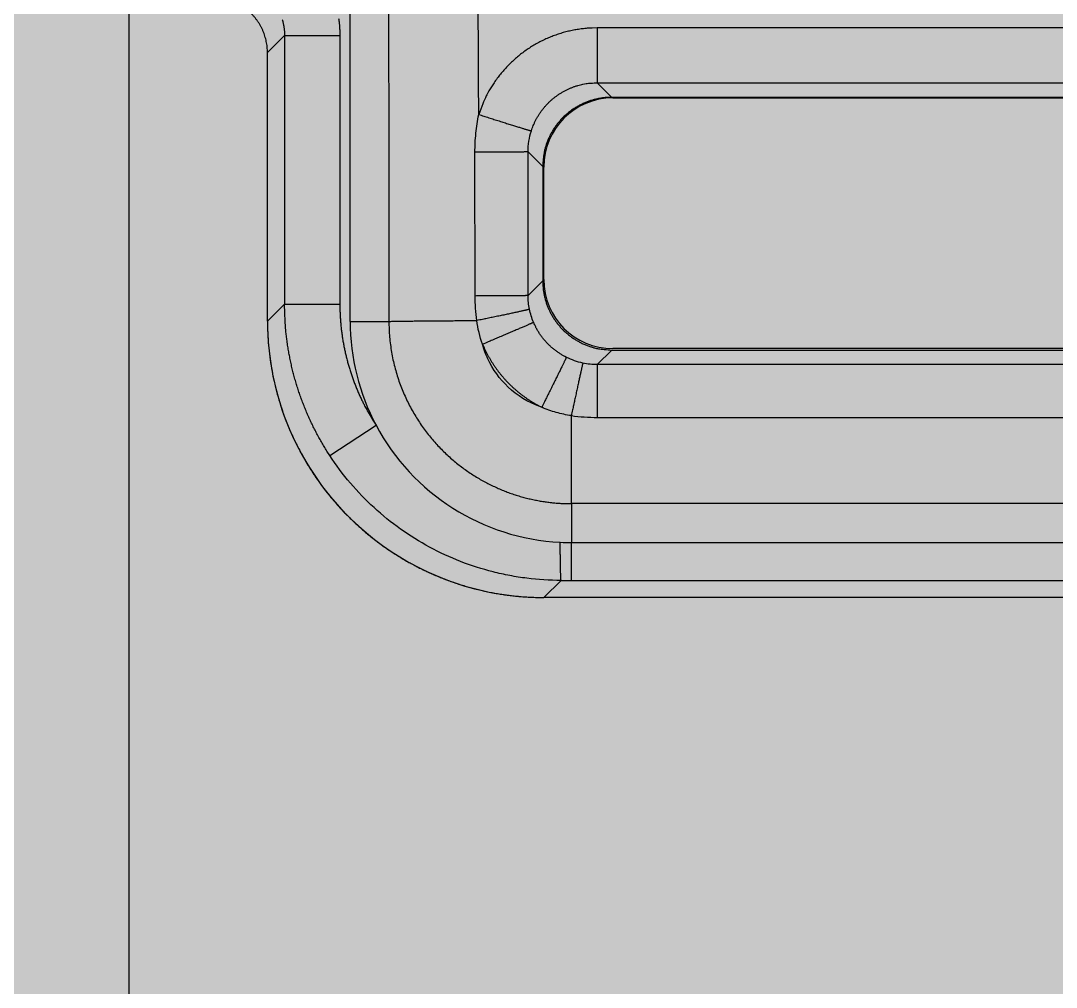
# Model space of a CAD drawing. Header units: millimetres. Extents: x 13515 to 183937, y -33900 to -660.
# Drawn here: x 60217.453 to 60218.625, y -20681.966 to -20680.871 of the extents above; entities that cross this region are included whole.
import ezdxf

# ---------------------------------------------------------------- set-up
doc = ezdxf.new("R2010")
doc.units = ezdxf.units.MM
doc.header["$LTSCALE"] = 100
doc.header["$MEASUREMENT"] = 0
doc.linetypes.add('HIDDEN', pattern=[2, 1, -1])
doc.layers.get('0').update_dxf_attribs({"linetype": 'CONTINUOUS'})
for name, color, linetype in [('254', 254, 'CONTINUOUS'), ('ELE9', 9, 'CONTINUOUS'), ('LED', 7, 'CONTINUOUS'), ('TOI', 12, 'CONTINUOUS')]:
    doc.layers.add(name, color=color, linetype=linetype)

# ---------------------------------------------------------------- blocks, each defined once
blk = doc.blocks.new('I2-샤워수전')
at = {"layer": 'TOI'}
for p, q in [((-119.9818, 289.9801), (-30.0181, 289.9801)), ((-30.0181, 289.9801), (-31.2582, 288.74)), ((-32, 288.74), (-118.7416, 288.74)), ((-32, 288.74), (-32, 286)), ((-32, 286), (-118.7416, 286)), ((-32, 283.1892), (-32, 286)), ((-120, 283.1892), (-32, 283.1892)), ((-32, 283.1892), (-32, 276.8206)), ((-14.5269, 279.7023), (-17.8725, 277.5109)), ((-33.873, 276.9461), (-118.127, 276.9461)), ((-33.873, 273.1266), (-33.873, 276.9461)), ((-118.127, 273.1266), (-33.873, 273.1266)), ((-33.873, 273.1266), (-34.9275, 272.072)), ((-34.9275, 272.072), (-117.0724, 272.072)), ((-117, 271.97), (-35, 271.97)), ((-16, 270), (-18.8042, 270)), ((-16, 270), (-16, -72.5)), ((-11.2574, 268.7443), (-10.0199, 269.9818)), ((-10.0199, 269.9818), (-10.0199, 250.5507)), ((-25.0432, 268.1623), (-25.0297, 257.7638)), ((-15.257, 249.3132), (-15.257, 268.7443)), ((-11.2574, 268.7443), (-15.257, 268.7443)), ((-11.2574, 249.3132), (-11.2574, 268.7443)), ((-29.928, 267.0724), (-28.8724, 268.128)), ((-28.8724, 268.128), (-28.8713, 257.7295)), ((-30, 266.97), (-30, 258.8286)), ((-29.928, 258.7862), (-29.928, 267.0724)), ((-28.8713, 257.7295), (-29.928, 258.7862)), ((-117.0724, 253.7866), (-34.9275, 253.7866)), ((-35, 253.8286), (-117, 253.8286)), ((-34.9275, 253.7866), (-33.8699, 252.729)), ((-33.8699, 252.729), (-118.13, 252.729)), ((-33.8699, 248.7642), (-33.8699, 252.729)), ((-11.2574, 249.3132), (-10.0199, 250.5507)), ((-118.13, 248.7642), (-33.8699, 248.7642)), ((-11.2574, 249.3132), (-15.257, 249.3132))]:
    blk.add_line(p, q, dxfattribs=at)
for points in [[(-31.2582, 288.74), (-31.2556, 288.7349, -0.1351064), (-31.253, 288.7236, -0.0303486), (-31.2504, 288.7057, -0.0126686), (-31.2478, 288.6814, -0.0072284), (-31.2451, 288.6501, -0.0045388), (-31.2425, 288.6122, -0.003153), (-31.2398, 288.5672, -0.0022904), (-31.2372, 288.5154, -0.00177), (-31.2346, 288.4565, -0.0013941), (-31.2321, 288.3908, -0.0011408), (-31.2295, 288.3181, -0.0009437), (-31.227, 288.2388, -0.0008024), (-31.2246, 288.1528, -0.0006877), (-31.2222, 288.0605, -0.0006019), (-31.2199, 287.9619, -0.0005277), (-31.2176, 287.8576, -0.0004687), (-31.2154, 287.7476, -0.0004234), (-31.2133, 287.6323, -0.0003902), (-31.2113, 287.5118, -0.0003465), (-31.2094, 287.3873, -0.0003009), (-31.2076, 287.2595, -0.0003035), (-31.2059, 287.1257, -0.0003282), (-31.2042, 286.985, -0.0002376), (-31.2028, 286.8507, -0.0000925), (-31.2015, 286.7275, -0.0002984), (-31.2, 286.5658, -0.0004623), (-31.1982, 286.313, -0.0002179), (-31.1959, 285.9797, -0.000115)], [(-14.5269, 279.7024), (-14.3208, 279.381, -0.0047979), (-14.1204, 279.0551, -0.0047647), (-13.9258, 278.7245, -0.0047538), (-13.7371, 278.3895, -0.0047811), (-13.5546, 278.0502, -0.0047944), (-13.3782, 277.7069, -0.0048014), (-13.2084, 277.3595, -0.004806), (-13.0449, 277.0085, -0.0048158), (-12.8882, 276.6539, -0.0048215), (-12.738, 276.2959, -0.0048285), (-12.5949, 275.9347, -0.004831), (-12.4585, 275.5705, -0.0048331), (-12.3294, 275.2036, -0.0048386), (-12.2072, 274.834, -0.0048491), (-12.0923, 274.462, -0.0048382), (-11.9846, 274.088, -0.0048097), (-11.8843, 273.7121, -0.0048492), (-11.7913, 273.3341, -0.0049419), (-11.7058, 272.9541, -0.004804), (-11.6276, 272.5742, -0.0044908), (-11.5571, 272.1956, -0.0049378), (-11.4938, 271.81, -0.005856), (-11.438, 271.4147, -0.004469), (-11.3899, 271.0431, -0.0015969), (-11.3503, 270.7068, -0.0062361), (-11.3161, 270.2754, -0.0106931), (-11.285, 269.6122, -0.0052626), (-11.2573, 268.7444, -0.0028023)], [(-15.257, 268.7444), (-15.26, 269.0498, 0.0047977), (-15.2687, 269.3558, 0.0047645), (-15.2834, 269.6623, 0.0047537), (-15.304, 269.9693, 0.004781), (-15.3306, 270.2763, 0.0047943), (-15.3631, 270.5834, 0.0048014), (-15.4016, 270.8903, 0.004806), (-15.4461, 271.1969, 0.0048159), (-15.4967, 271.503, 0.0048216), (-15.5531, 271.8083, 0.0048286), (-15.6157, 272.1128, 0.0048311), (-15.684, 272.4163, 0.0048333), (-15.7585, 272.7185, 0.0048388), (-15.8387, 273.0194, 0.0048494), (-15.9249, 273.3187, 0.0048385), (-16.0167, 273.6162, 0.0048101), (-16.1144, 273.9117, 0.0048495), (-16.2178, 274.2054, 0.0049423), (-16.3272, 274.4973, 0.0048045), (-16.4414, 274.7857, 0.0044912), (-16.5602, 275.07, 0.0049383), (-16.6869, 275.3558, 0.0058566), (-16.8228, 275.6448, 0.0044696), (-16.9535, 275.9145, 0.001597), (-17.0744, 276.157, 0.0062369), (-17.2406, 276.4606, 0.0106945), (-17.5106, 276.9181, 0.0052633), (-17.8724, 277.5109, 0.0028027)], [(-32.8323, 273.0171), (-32.8298, 273.0239, 0.0522672), (-32.8253, 273.0396, 0.0091563), (-32.8189, 273.0646, 0.0037047), (-32.8105, 273.099, 0.0021196), (-32.7999, 273.1434, 0.0013275), (-32.7872, 273.1977, 0.0009216), (-32.7723, 273.2626, 0.0006693), (-32.7553, 273.3376, 0.0005192), (-32.7359, 273.4233, 0.0004098), (-32.7145, 273.519, 0.0003369), (-32.6909, 273.6251, 0.0002797), (-32.6652, 273.7409, 0.0002392), (-32.6375, 273.8665, 0.0002061), (-32.6079, 274.001, 0.0001816), (-32.5765, 274.1442, 0.0001604), (-32.5435, 274.2953, 0.0001436), (-32.509, 274.4537, 0.0001308), (-32.4731, 274.6188, 0.0001215), (-32.4359, 274.7902, 0.0001093), (-32.3979, 274.9657, 0.0000962), (-32.3593, 275.1444, 0.0000975), (-32.3194, 275.3292, 0.0001059), (-32.2782, 275.521, 0.000079), (-32.2391, 275.7028, 0.0000332), (-32.2035, 275.8685, 0.0000989), (-32.1582, 276.0798, 0.0001573), (-32.0895, 276.4014, 0.0000779), (-32, 276.8205, 0.0000423)], [(-31.6406, 272.6009), (-31.6378, 272.6081, -0.0329257), (-31.6308, 272.6239, -0.0059894), (-31.6194, 272.6485, -0.0024545), (-31.6036, 272.6819, -0.0014152), (-31.583, 272.7249, -0.00089), (-31.5576, 272.7775, -0.0006196), (-31.5273, 272.84, -0.0004508), (-31.4921, 272.9123, -0.0003504), (-31.4518, 272.9947, -0.000277), (-31.4067, 273.0867, -0.000228), (-31.3567, 273.1886, -0.0001896), (-31.3021, 273.2997, -0.0001624), (-31.2428, 273.42, -0.0001401), (-31.1792, 273.5488, -0.0001236), (-31.1115, 273.6859, -0.0001093), (-31.0402, 273.8303, -0.000098), (-30.9653, 273.9815, -0.0000894), (-30.8873, 274.139, -0.0000832), (-30.8065, 274.3021, -0.0000749), (-30.7237, 274.469, -0.0000661), (-30.6395, 274.6386, -0.0000671), (-30.5525, 274.8138, -0.0000729), (-30.4624, 274.9951, -0.0000546), (-30.377, 275.1669, -0.0000232), (-30.2992, 275.3232, -0.0000684), (-30.2004, 275.5217, -0.0001091), (-30.0504, 275.8227, -0.0000544), (-29.8552, 276.2143, -0.0000297)], [(-25.5782, 271.6542), (-25.6616, 271.8457, 0.0058655), (-25.7495, 272.0359, 0.0058047), (-25.8424, 272.2247, 0.0057851), (-25.9398, 272.4119, 0.0058348), (-26.0421, 272.5973, 0.0058589), (-26.1489, 272.7809, 0.0058718), (-26.2604, 272.9622, 0.0058804), (-26.3763, 273.1414, 0.0058985), (-26.4967, 273.318, 0.0059086), (-26.6215, 273.4921, 0.0059212), (-26.7506, 273.6633, 0.0059263), (-26.8839, 273.8317, 0.0059319), (-27.0213, 273.9969, 0.0059398), (-27.1626, 274.1589, 0.0059538), (-27.3079, 274.3175, 0.0059411), (-27.4569, 274.4726, 0.0059067), (-27.6094, 274.624, 0.0059537), (-27.7656, 274.7718, 0.0060643), (-27.9255, 274.9157, 0.0058964), (-28.0877, 275.0554, 0.0055149), (-28.252, 275.1902, 0.0060527), (-28.422, 275.3226, 0.0071601), (-28.5992, 275.4528, 0.0054784), (-28.7672, 275.5726, 0.0019945), (-28.9205, 275.6788, 0.0076045), (-29.1221, 275.8049, 0.013016), (-29.438, 275.9856, 0.0064263), (-29.8552, 276.2143, 0.0034303)], [(-29.928, 267.0725), (-29.9335, 267.3108, 0.0128023), (-29.951, 267.5522, 0.0121556), (-29.9809, 267.797, 0.0119739), (-30.0233, 268.0442, 0.0124806), (-30.0793, 268.2927, 0.0127198), (-30.1486, 268.5415, 0.0128756), (-30.2322, 268.7895, 0.0129773), (-30.3295, 269.0356, 0.0131846), (-30.4412, 269.2787, 0.0132945), (-30.5666, 269.5175, 0.0134392), (-30.7061, 269.7509, 0.0135115), (-30.8587, 269.9778, 0.0136095), (-31.0246, 270.1969, 0.0136636), (-31.2026, 270.4073, 0.0137334), (-31.3924, 270.6076, 0.0137237), (-31.5927, 270.7974, 0.01366), (-31.803, 270.9754, 0.0137334), (-32.0222, 271.1413, 0.0138983), (-32.2496, 271.2939, 0.0135444), (-32.4825, 271.4334, 0.0127268), (-32.7195, 271.5587, 0.0136867), (-32.9644, 271.6705, 0.0157259), (-33.2181, 271.7682, 0.012376), (-33.4586, 271.8513, 0.0053918), (-33.6776, 271.9192, 0.0161854), (-33.9558, 271.9767, 0.0270659), (-34.3781, 272.0277, 0.0138671), (-34.9276, 272.072, 0.0076238)], [(-31.6406, 272.6009), (-31.5374, 272.5479, -0.0058642), (-31.435, 272.4923, -0.0058036), (-31.3337, 272.4341, -0.0057841), (-31.2333, 272.3734, -0.0058338), (-31.1341, 272.3101, -0.005858), (-31.0362, 272.2444, -0.005871), (-30.9395, 272.1761, -0.0058797), (-30.8443, 272.1055, -0.005898), (-30.7507, 272.0324, -0.0059082), (-30.6586, 271.9571, -0.0059209), (-30.5683, 271.8794, -0.0059262), (-30.4796, 271.7995, -0.0059318), (-30.3929, 271.7174, -0.0059398), (-30.3081, 271.6333, -0.005954), (-30.2253, 271.5471, -0.0059414), (-30.1446, 271.459, -0.0059071), (-30.0661, 271.369, -0.0059543), (-29.9897, 271.2772, -0.0060649), (-29.9156, 271.1835, -0.0058972), (-29.844, 271.0885, -0.0055156), (-29.775, 270.9927, -0.0060536), (-29.7077, 270.8937, -0.0071614), (-29.6418, 270.7908, -0.0054795), (-29.5814, 270.6934, -0.0019949), (-29.528, 270.6047, -0.0076062), (-29.4652, 270.4884, -0.0130193), (-29.3762, 270.3069, -0.0064281), (-29.2643, 270.0675, -0.0034312)], [(-29.2643, 270.0675), (-29.2579, 270.0718, -0.0668764), (-29.2427, 270.0799, -0.0123999), (-29.2185, 270.0917, -0.0050854), (-29.1853, 270.1074, -0.0029309), (-29.1422, 270.1273, -0.0018426), (-29.0894, 270.1513, -0.0012823), (-29.0263, 270.1796, -0.0009329), (-28.9532, 270.212, -0.0007249), (-28.8698, 270.2488, -0.0005729), (-28.7765, 270.2898, -0.0004715), (-28.673, 270.3349, -0.000392), (-28.5601, 270.384, -0.0003356), (-28.4377, 270.4371, -0.0002895), (-28.3065, 270.4938, -0.0002554), (-28.1669, 270.554, -0.0002258), (-28.0197, 270.6173, -0.0002024), (-27.8653, 270.6835, -0.0001846), (-27.7046, 270.7523, -0.0001717), (-27.538, 270.8235, -0.0001546), (-27.3674, 270.8963, -0.0001363), (-27.1939, 270.9702, -0.0001384), (-27.0147, 271.0465, -0.0001504), (-26.8291, 271.1253, -0.0001126), (-26.6532, 271.2, -0.0000477), (-26.4929, 271.2679, -0.0001409), (-26.2894, 271.354, -0.0002249), (-25.9804, 271.4845, -0.0001121), (-25.5782, 271.6542, -0.0000611)], [(-28.971, 269.1152), (-28.9645, 269.1191, -0.1141367), (-28.949, 269.1249, -0.0220065), (-28.9242, 269.1326, -0.0090088), (-28.8901, 269.1422, -0.0051727), (-28.8458, 269.1539, -0.0032446), (-28.7915, 269.1675, -0.0022542), (-28.7267, 269.1833, -0.0016377), (-28.6516, 269.2012, -0.0012708), (-28.5659, 269.2211, -0.0010033), (-28.4701, 269.2431, -0.0008248), (-28.3638, 269.2671, -0.000685), (-28.2477, 269.2929, -0.0005858), (-28.1219, 269.3207, -0.0005048), (-27.9871, 269.3502, -0.0004448), (-27.8434, 269.3814, -0.0003929), (-27.6919, 269.414, -0.0003518), (-27.533, 269.4481, -0.0003204), (-27.3674, 269.4833, -0.0002977), (-27.1955, 269.5197, -0.0002677), (-27.0194, 269.5567, -0.0002356), (-26.8401, 269.5943, -0.0002389), (-26.6546, 269.633, -0.0002596), (-26.4623, 269.6729, -0.0001936), (-26.2798, 269.7106, -0.0000814), (-26.1135, 269.745, -0.0002424), (-25.9016, 269.7884, -0.0003855), (-25.5789, 269.8541, -0.0001911), (-25.1584, 269.9396, -0.0001038)], [(-18.8043, 270.0001), (-18.9017, 269.9976, -0.0006109), (-19.0091, 269.9952, -0.0004966), (-19.1269, 269.9927, -0.0004179), (-19.2548, 269.9902, -0.0003704), (-19.393, 269.9877, -0.0003257), (-19.5413, 269.9852, -0.0002897), (-19.6998, 269.9827, -0.0002583), (-19.8679, 269.9802, -0.0002345), (-20.0458, 269.9777, -0.0002127), (-20.2329, 269.9753, -0.0001954), (-20.4292, 269.9729, -0.0001795), (-20.634, 269.9705, -0.0001667), (-20.8471, 269.9682, -0.000155), (-21.0677, 269.9659, -0.0001455), (-21.2958, 269.9637, -0.0001363), (-21.5303, 269.9615, -0.0001282), (-21.7709, 269.9594, -0.0001223), (-22.0171, 269.9573, -0.0001184), (-22.2687, 269.9554, -0.0001102), (-22.5232, 269.9535, -0.0000996), (-22.7798, 269.9517, -0.0001045), (-23.0433, 269.95, -0.0001179), (-23.3152, 269.9483, -0.0000886), (-23.572, 269.9468, -0.0000347), (-23.8054, 269.9455, -0.0001163), (-24.1041, 269.944, -0.0001907), (-24.5612, 269.942, -0.0000938), (-25.1584, 269.9396, -0.0000504)], [(-28.8725, 268.128), (-28.8659, 268.1296, -0.0880825), (-28.8502, 268.1312, -0.0147536), (-28.8253, 268.1328, -0.0058712), (-28.7909, 268.1344, -0.0033298), (-28.7465, 268.1361, -0.0020743), (-28.692, 268.1377, -0.001435), (-28.627, 268.1394, -0.0010395), (-28.5518, 268.141, -0.0008047), (-28.4659, 268.1427, -0.0006341), (-28.3699, 268.1443, -0.0005205), (-28.2635, 268.1458, -0.0004317), (-28.1473, 268.1473, -0.0003688), (-28.0214, 268.1488, -0.0003174), (-27.8864, 268.1502, -0.0002794), (-27.7426, 268.1516, -0.0002466), (-27.5909, 268.1529, -0.0002205), (-27.4317, 268.1541, -0.0002007), (-27.2657, 268.1552, -0.0001862), (-27.0935, 268.1563, -0.0001673), (-26.9169, 268.1573, -0.0001471), (-26.737, 268.1582, -0.0001491), (-26.5508, 268.159, -0.0001618), (-26.3575, 268.1597, -0.0001205), (-26.1741, 268.1603, -0.0000504), (-26.0069, 268.1608, -0.0001507), (-25.7933, 268.1613, -0.0002393), (-25.4677, 268.1618, -0.0001182), (-25.0432, 268.1623, -0.0000641)], [(-34.9276, 253.7866), (-34.6893, 253.7921, 0.012802), (-34.4479, 253.8096, 0.0121554), (-34.203, 253.8396, 0.0119737), (-33.9558, 253.8819, 0.0124804), (-33.7073, 253.9379, 0.0127195), (-33.4586, 254.0072, 0.0128753), (-33.2106, 254.0908, 0.012977), (-32.9644, 254.1881, 0.0131844), (-32.7214, 254.2998, 0.0132943), (-32.4825, 254.4252, 0.013439), (-32.2491, 254.5647, 0.0135113), (-32.0222, 254.7174, 0.0136093), (-31.8032, 254.8832, 0.0136635), (-31.5927, 255.0612, 0.0137333), (-31.3924, 255.251, 0.0137236), (-31.2026, 255.4514, 0.0136599), (-31.0246, 255.6617, 0.0137334), (-30.8587, 255.8808, 0.0138983), (-30.7061, 256.1082, 0.0135444), (-30.5666, 256.3411, 0.0127269), (-30.4413, 256.5781, 0.0136868), (-30.3295, 256.823, 0.015726), (-30.2318, 257.0767, 0.0123761), (-30.1486, 257.3172, 0.0053918), (-30.0808, 257.5362, 0.0161856), (-30.0233, 257.8145, 0.0270663), (-29.9722, 258.2367, 0.0138674), (-29.928, 258.7862, 0.0076239)], [(-28.8713, 257.7294), (-28.8647, 257.731, -0.0882371), (-28.849, 257.7326, -0.0147589), (-28.8239, 257.7343, -0.005872), (-28.7895, 257.7359, -0.0033304), (-28.7449, 257.7376, -0.0020746), (-28.6902, 257.7393, -0.0014352), (-28.625, 257.7409, -0.0010396), (-28.5495, 257.7426, -0.0008048), (-28.4633, 257.7442, -0.0006343), (-28.3669, 257.7458, -0.0005206), (-28.2601, 257.7473, -0.0004318), (-28.1434, 257.7489, -0.0003689), (-28.017, 257.7503, -0.0003176), (-27.8815, 257.7518, -0.0002795), (-27.7371, 257.7531, -0.0002467), (-27.5848, 257.7544, -0.0002207), (-27.4251, 257.7556, -0.0002008), (-27.2585, 257.7568, -0.0001864), (-27.0856, 257.7578, -0.0001675), (-26.9084, 257.7588, -0.0001472), (-26.7279, 257.7597, -0.0001492), (-26.5411, 257.7605, -0.0001621), (-26.3472, 257.7612, -0.0001207), (-26.1633, 257.7618, -0.0000506), (-25.9956, 257.7624, -0.000151), (-25.7815, 257.7628, -0.0002398), (-25.4552, 257.7633, -0.0001185), (-25.0298, 257.7638, -0.0000643)], [(-29.1073, 256.2098), (-29.1712, 256.0223, -0.0103575), (-29.2432, 255.8356, -0.0100194), (-29.3237, 255.6497, -0.0099186), (-29.4125, 255.4651, -0.0101895), (-29.51, 255.2827, -0.0103191), (-29.6157, 255.1028, -0.0103968), (-29.73, 254.9262, -0.0104483), (-29.8523, 254.7532, -0.0105542), (-29.9829, 254.5845, -0.0106111), (-30.1212, 254.4206, -0.0106833), (-30.2673, 254.2621, -0.010719), (-30.4205, 254.1095, -0.0107653), (-30.5808, 253.9633, -0.0107953), (-30.7474, 253.8238, -0.0108364), (-30.9203, 253.6917, -0.010822), (-31.0986, 253.5671, -0.0107665), (-31.282, 253.4507, -0.0108365), (-31.47, 253.3424, -0.0109983), (-31.6624, 253.2428, -0.0107088), (-31.8573, 253.1517, -0.010045), (-32.0539, 253.0698, -0.0108978), (-32.2558, 252.9965, -0.012684), (-32.4641, 252.9322, -0.0098627), (-32.6609, 252.8772, -0.0039989), (-32.8396, 252.8321, -0.0132385), (-33.0677, 252.7936, -0.0223789), (-33.4159, 252.7591, -0.0112795), (-33.8699, 252.7289, -0.0061183)], [(-25.2969, 255.0296), (-25.4767, 255.0868, 0.0001053), (-25.6589, 255.1448, 0.0001006), (-25.8435, 255.2034, 0.0001001), (-26.03, 255.2625, 0.0001057), (-26.2173, 255.3219, 0.0001099), (-26.4049, 255.3812, 0.000114), (-26.5918, 255.4402, 0.0001187), (-26.7775, 255.4987, 0.0001251), (-26.9608, 255.5564, 0.000132), (-27.1411, 255.613, 0.0001403), (-27.3173, 255.6682, 0.0001499), (-27.4888, 255.7218, 0.0001613), (-27.6545, 255.7735, 0.0001751), (-27.8138, 255.8231, 0.0001915), (-27.9658, 255.8702, 0.0002111), (-28.1101, 255.9148, 0.0002334), (-28.2456, 255.9566, 0.0002651), (-28.3722, 255.9955, 0.0003062), (-28.4891, 256.0312, 0.000348), (-28.5963, 256.0637, 0.0003827), (-28.693, 256.0929, 0.000494), (-28.7798, 256.1189, 0.0007134), (-28.8562, 256.1415, 0.0007396), (-28.9216, 256.1607, 0.0003838), (-28.9753, 256.1764, 0.0014), (-29.0222, 256.1894, 0.0047169), (-29.0664, 256.2005, 0.006185), (-29.1073, 256.2098, 0.0067444)], [(-33.8699, 248.7642), (-33.5134, 248.7712, 0.0103564), (-33.1539, 248.7927, 0.010018), (-32.7911, 248.8293, 0.0099169), (-32.4261, 248.8807, 0.0101875), (-32.0601, 248.9482, 0.0103168), (-31.6938, 249.0312, 0.0103942), (-31.3284, 249.1307, 0.0104454), (-30.9648, 249.246, 0.010551), (-30.6042, 249.3778, 0.0106078), (-30.2475, 249.5255, 0.0106797), (-29.896, 249.6894, 0.0107152), (-29.5504, 249.8687, 0.0107614), (-29.2121, 250.0637, 0.0107912), (-28.8818, 250.2733, 0.0108323), (-28.5608, 250.4976, 0.0108178), (-28.2497, 250.7353, 0.0107623), (-27.9498, 250.9861, 0.0108323), (-27.6612, 251.2494, 0.0109941), (-27.3852, 251.5249, 0.0107047), (-27.1224, 251.8094, 0.0100413), (-26.8744, 252.1017, 0.0108939), (-26.6383, 252.408, 0.0126797), (-26.4142, 252.7299, 0.0098595), (-26.2123, 253.0373, 0.0039977), (-26.0372, 253.3192, 0.0132346), (-25.8465, 253.6893, 0.0223732), (-25.597, 254.2674, 0.0112771), (-25.2969, 255.0296, 0.0061172)], [(-15.1624, 248.0863, -0.005859), (-15.1847, 248.2445, -0.0044713), (-15.2039, 248.3932, -0.0015977), (-15.2198, 248.5278, -0.0062393), (-15.2335, 248.7005, -0.0106982), (-15.2459, 248.9659, -0.0052651), (-15.257, 249.3132, -0.0028037)], [(-11.0904, 248.1688, -0.0048425), (-11.1119, 248.2437, -0.0048139), (-11.132, 248.3189, -0.0048533), (-11.1506, 248.3946, -0.0049461), (-11.1677, 248.4707, -0.004808), (-11.1833, 248.5467, -0.0044944), (-11.1975, 248.6225, -0.0049417), (-11.2101, 248.6996, -0.0058605), (-11.2213, 248.7788, -0.0044724), (-11.2309, 248.8531, -0.0015981), (-11.2388, 248.9204, -0.0062406), (-11.2456, 249.0068, -0.0107004), (-11.2518, 249.1395, -0.005266), (-11.2573, 249.3132, -0.0028041)]]:
    blk.add_lwpolyline(points, format="xyb", dxfattribs=at)
for centre, radius, start, end in [((-32, 270), 16, 87.11931, 90), ((-32, 270), 16, 27.99743, 87.11931), ((-32, 270), 16, 0, 27.99743), ((-35, 266.97), 5, 0, 90), ((-35, 258.8286), 5, 270, 0)]:
    blk.add_arc(centre, radius, start, end, dxfattribs=at)
for points, knots in [([(-10.0198, 269.9818), (-10.0235, 270.2708), (-10.0307, 270.8472), (-10.0887, 271.7079), (-10.1806, 272.561), (-10.3089, 273.4049), (-10.4719, 274.2383), (-10.6691, 275.0597), (-10.8994, 275.8677), (-11.162, 276.6612), (-11.4558, 277.4388), (-11.7799, 278.1995), (-12.1331, 278.9422), (-12.5144, 279.6658), (-12.9226, 280.3694), (-13.3566, 281.0521), (-13.8153, 281.7131), (-14.2974, 282.3516), (-14.8017, 282.9669), (-15.3271, 283.5584), (-15.7778, 284.0272), (-16.1427, 284.3853), (-16.4145, 284.6423), (-16.6918, 284.8949), (-16.9746, 285.1428), (-17.2628, 285.386), (-17.5562, 285.6244), (-17.855, 285.8578), (-18.1589, 286.0861), (-18.4679, 286.3092), (-18.782, 286.5269), (-19.1009, 286.7391), (-19.4248, 286.9456), (-19.7534, 287.1465), (-20.0867, 287.3415), (-20.4246, 287.5304), (-20.767, 287.7133), (-21.1138, 287.89), (-21.4648, 288.0603), (-21.82, 288.2241), (-22.1793, 288.3813), (-22.5425, 288.5319), (-22.9096, 288.6756), (-23.2803, 288.8124), (-23.6547, 288.9422), (-24.0325, 289.0648), (-24.4136, 289.1802), (-24.798, 289.2883), (-25.1854, 289.3888), (-25.5757, 289.4819), (-25.9687, 289.5673), (-26.3644, 289.6449), (-26.7626, 289.7148), (-27.1631, 289.7767), (-27.5658, 289.8306), (-27.9705, 289.8764), (-28.3771, 289.9141), (-28.7853, 289.9435), (-29.1951, 289.9645), (-29.6062, 289.9777), (-29.8807, 289.9793), (-30.0181, 289.9802)], [0, 0, 0, 0, 0.0275928, 0.0550436, 0.0823524, 0.1095192, 0.136544, 0.1634268, 0.1901676, 0.2167664, 0.2432233, 0.2695382, 0.2957112, 0.3217422, 0.3476313, 0.3733785, 0.3989838, 0.4244472, 0.4497687, 0.4749484, 0.4999862, 0.511862, 0.5237698, 0.5357097, 0.5476816, 0.5596855, 0.5717214, 0.5837893, 0.5958892, 0.6080212, 0.6201851, 0.6323811, 0.6446092, 0.6568692, 0.6691613, 0.6814854, 0.6938415, 0.7062297, 0.7186499, 0.7311021, 0.7435864, 0.7561027, 0.768651, 0.7812314, 0.7938438, 0.8064882, 0.8191647, 0.8318732, 0.8446138, 0.8573864, 0.870191, 0.8830277, 0.8958964, 0.9087972, 0.92173, 0.9346949, 0.9476918, 0.9607208, 0.9737818, 0.9868749, 1, 1, 1, 1]), ([(-10.0198, 269.9818), (-10.0197, 270.0152), (-10.02, 270.1317), (-10.0237, 270.4571), (-10.0507, 271.2682), (-10.2003, 272.9703), (-11.0485, 277.154), (-14.6755, 284.1373), (-22.1949, 289.1389), (-28.0915, 289.9773), (-30.0181, 289.9802)], [0, 0, 0, 0, 0.0031853, 0.0111484, 0.0310558, 0.0808211, 0.1741122, 0.4382421, 0.8156131, 1, 1, 1, 1]), ([(-31.2582, 288.74), (-30.4264, 288.7401), (-29.6001, 288.6886), (-28.3686, 288.535), (-27.9595, 288.4711), (-27.144, 288.3175), (-26.7372, 288.2276), (-24.7327, 287.7192), (-23.2047, 287.1231), (-21.0255, 285.9465), (-20.3161, 285.5044), (-18.9741, 284.5478), (-18.3367, 284.0311), (-17.1279, 282.9217), (-16.5565, 282.3291), (-15.4822, 281.0655), (-14.9828, 280.3982), (-14.5269, 279.7024)], [0, 0, 0, 0, 0.125, 0.125, 0.1875, 0.1875, 0.25, 0.25, 0.5, 0.5, 0.625, 0.625, 0.75, 0.75, 0.875, 0.875, 1, 1, 1, 1]), ([(-18.8043, 270.0001), (-18.8067, 270.1895), (-18.8115, 270.5668), (-18.8494, 271.129), (-18.9089, 271.684), (-18.9914, 272.2307), (-19.0954, 272.7684), (-19.2204, 273.2962), (-19.3654, 273.8134), (-19.5296, 274.3192), (-19.7121, 274.8132), (-19.9121, 275.2947), (-20.1286, 275.7632), (-20.3608, 276.2183), (-20.6078, 276.6594), (-20.8687, 277.0864), (-21.1426, 277.4989), (-21.4287, 277.8966), (-21.726, 278.2793), (-22.0337, 278.6469), (-22.3509, 278.9992), (-22.6769, 279.3362), (-23.0108, 279.6578), (-23.3519, 279.9641), (-23.6993, 280.255), (-24.0523, 280.5307), (-24.4101, 280.7912), (-24.7721, 281.0367), (-25.1375, 281.2674), (-25.5057, 281.4833), (-25.8761, 281.6849), (-26.248, 281.8722), (-26.6209, 282.0455), (-26.9941, 282.2052), (-27.3671, 282.3515), (-27.7394, 282.4847), (-28.1105, 282.6051), (-28.48, 282.7131), (-28.8474, 282.809), (-29.2123, 282.8933), (-29.5742, 282.9661), (-29.9329, 283.028), (-30.2879, 283.0793), (-30.639, 283.1204), (-30.9859, 283.1518), (-31.3282, 283.1735), (-31.6657, 283.1868), (-31.8891, 283.1884), (-32, 283.1892)], [0, 0, 0, 0, 0.0274365, 0.0546195, 0.081549, 0.108225, 0.1346477, 0.1608169, 0.1867328, 0.2123953, 0.2378045, 0.2629603, 0.2878628, 0.3125121, 0.3369081, 0.3610509, 0.3849404, 0.4085768, 0.4319599, 0.4550899, 0.4779667, 0.5005904, 0.5229609, 0.5450784, 0.5669428, 0.588554, 0.6099123, 0.6310174, 0.6518696, 0.6724687, 0.6928148, 0.712908, 0.7327481, 0.7523353, 0.7716695, 0.7907508, 0.8095791, 0.8281545, 0.846477, 0.8645466, 0.8823633, 0.8999272, 0.9172381, 0.9342962, 0.9511014, 0.9676538, 0.9839533, 1, 1, 1, 1]), ([(-32, 276.8205), (-31.816, 276.7952), (-31.6302, 276.7629), (-31.2658, 276.6866), (-30.9049, 276.5979), (-30.5509, 276.4846), (-30.2004, 276.3589), (-30.0252, 276.2891), (-29.8552, 276.2143)], [0, 0, 0, 0, 0.25, 0.25, 0.5, 0.75, 0.75, 1, 1, 1, 1]), ([(-29.8552, 276.2143), (-29.8062, 276.1977), (-29.7574, 276.1805), (-28.8647, 275.853), (-28.0843, 275.3698), (-26.8185, 274.1736), (-26.3173, 273.477), (-25.8054, 272.3715), (-25.6764, 272.0168), (-25.5782, 271.6542)], [0, 0, 0, 0, 0.0238607, 0.0238607, 0.4383748, 0.4383748, 0.8267791, 0.8267791, 1, 1, 1, 1]), ([(-18.2689, -72.5), (-18.3141, -51.6346), (-18.4089, -7.936), (-18.5315, 60.5638), (-18.6273, 122.6343), (-18.7002, 177.094), (-18.7554, 222.7609), (-18.7877, 253.9916), (-18.8043, 270.0001)], [0, 0, 0, 0, 0.1827628, 0.3827621, 0.5999977, 0.7264466, 0.8597807, 1, 1, 1, 1]), ([(-25.0298, 257.7638), (-25.0291, 257.3037), (-25.0508, 256.8457), (-25.1171, 256.1621), (-25.1449, 255.9348), (-25.212, 255.4813), (-25.2517, 255.2539), (-25.2969, 255.0296)], [0, 0, 0, 0, 0.5, 0.5, 0.75, 0.75, 1, 1, 1, 1]), ([(-25.2969, 255.0296), (-25.1168, 202.916), (-24.6584, 93.7184), (-23.994, -15.4781), (-23.563, -72.5611)], [0, 0, 0, 0, 0.4772396, 1, 1, 1, 1]), ([(-10.0198, 250.5506), (-10.0189, 250.4831), (-10.0169, 250.3479), (-10.0009, 250.1457), (-9.9755, 249.9446), (-9.9397, 249.745), (-9.8939, 249.5475), (-9.8381, 249.3525), (-9.7725, 249.1607), (-9.6973, 248.9724), (-9.6126, 248.7882), (-9.5188, 248.6085), (-9.4159, 248.4338), (-9.3044, 248.2645), (-9.1844, 248.1011), (-9.0562, 247.944), (-8.9203, 247.7935), (-8.777, 247.6502), (-8.6265, 247.5143), (-8.4694, 247.3862), (-8.306, 247.2662), (-8.1367, 247.1547), (-7.962, 247.0519), (-7.7823, 246.958), (-7.5981, 246.8734), (-7.4098, 246.7982), (-7.218, 246.7327), (-7.0231, 246.6769), (-6.8256, 246.6311), (-6.6261, 246.5954), (-6.425, 246.5699), (-6.2229, 246.554), (-6.0877, 246.552), (-6.0202, 246.5511)], [0, 0, 0, 0, 0.0322661, 0.0645313, 0.0967956, 0.129059, 0.1613216, 0.1935834, 0.2258444, 0.2581048, 0.2903644, 0.3226235, 0.354882, 0.38714, 0.4193975, 0.4516546, 0.4839113, 0.5161676, 0.5484236, 0.5806794, 0.6129349, 0.6451903, 0.6774455, 0.7097006, 0.7419557, 0.7742108, 0.8064659, 0.8387211, 0.8709765, 0.903232, 0.9354877, 0.9677437, 1, 1, 1, 1])]:
    blk.add_open_spline(points, degree=3, knots=knots, dxfattribs=at)
for points in [[(-31.2582, 288.74), (-31.5054, 288.74), (-31.7527, 288.74), (-32, 288.74)], [(-32, 276.8205), (-32.6215, 276.9048), (-33.2458, 276.9461), (-33.873, 276.9461)], [(-33.873, 273.1266), (-33.5222, 273.1266), (-33.1754, 273.0901), (-32.8323, 273.0171)], [(-32.8323, 273.0171), (-32.4174, 272.9288), (-32.0202, 272.7901), (-31.6406, 272.6009)], [(-25.5782, 271.6542), (-25.3764, 271.1012), (-25.2351, 270.5229), (-25.1584, 269.9396)], [(-29.2643, 270.0675), (-29.1348, 269.7598), (-29.0371, 269.4424), (-28.971, 269.1152)], [(-25.1584, 269.9396), (-25.0821, 269.3508), (-25.044, 268.7572), (-25.0432, 268.1623)], [(-28.971, 269.1152), (-28.9053, 268.7894), (-28.8725, 268.4604), (-28.8725, 268.128)], [(-28.8713, 257.7294), (-28.8711, 257.2107), (-28.9498, 256.7041), (-29.1073, 256.2098)]]:
    blk.add_open_spline(points, degree=3, dxfattribs=at)
blk = doc.blocks.new('B2FF')
at = {"layer": 'ELE9', "ltscale": 0.1}
blk.add_lwpolyline([(37344599.716, 549441.338), (37344599.716, 548471.338)], dxfattribs=at)
at = {"layer": 'ELE9', "ltscale": 0.1, "extrusion": (0, 0, -1), "xscale": -1, "zscale": -1, "rotation": 180}
blk.add_blockref('I2-샤워수전', (-37344599.716, 548866.331), dxfattribs=at)

msp = doc.modelspace()

# ---------------------------------------------------------------- hatches: boundary and pattern name
at = {"layer": '254', "ltscale": 10000}
h = msp.add_hatch(color=256, dxfattribs=at)
h.dxf.hatch_style = 1
edge = h.paths.add_edge_path()
edge.add_arc((60080.0147, -20680.8457), 40, 90, 180)
edge.add_line((60040.0147, -20680.8457), (60040.0147, -20739.1814))
edge.add_arc((60080.0147, -20739.1814), 40, 180, 270)
edge.add_line((60080.0147, -20779.1814), (60192.5702, -20779.1814))
edge.add_arc((60192.5702, -20739.1814), 40, 270, 360)
edge.add_line((60232.5702, -20739.1814), (60232.5702, -20680.8457))
edge.add_arc((60192.5702, -20680.8457), 40, 0, 90)
edge.add_line((60192.5702, -20640.8457), (60080.0147, -20640.8457))

# ---------------------------------------------------------------- next in the draw order: block references
at = {"xscale": 0.01565177005511743, "yscale": 0.01565177005511743, "zscale": 0.01565177005511743}
msp.add_blockref('B2FF', (-524291.5122, -29267.7151), dxfattribs=at)

# ---------------------------------------------------------------- next in the draw order: linework, layer by layer
at = {"layer": 'LED', "color": 6, "linetype": 'HIDDEN', "ltscale": 0.3, "const_width": 8}
msp.add_lwpolyline([(60080.0147, -20640.8457, 0.414214), (60040.0147, -20680.8457), (60040.0147, -20739.1814, 0.414214), (60080.0147, -20779.1814), (60192.5702, -20779.1814, 0.414214), (60232.5702, -20739.1814), (60232.5702, -20680.8457, 0.414214), (60192.5702, -20640.8457)], format="xyb", close=True, dxfattribs=at)

doc.saveas('drawing.dxf')
